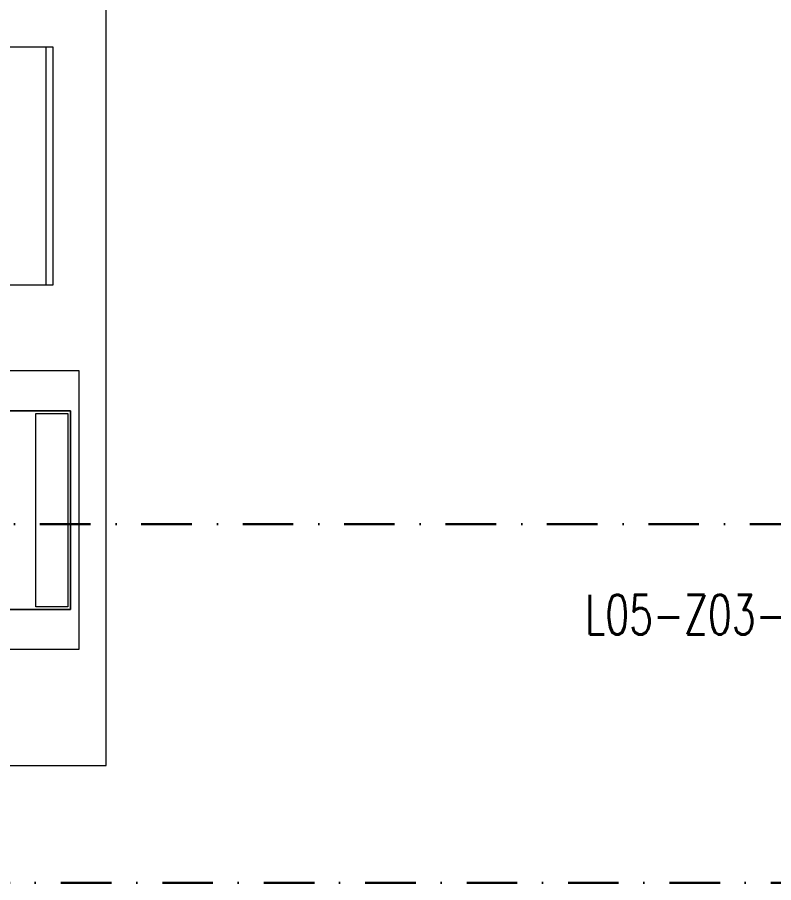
# Model space of a CAD drawing. Extents: x -1133 to 23780, y -1311 to 8245.
# Drawn here: x 21620.1 to 21810.2, y 2486.2 to 2703.9 of the extents above; entities that cross this region are included whole.
import ezdxf

# ---------------------------------------------------------------- set-up
doc = ezdxf.new("R2010")
doc.units = 0
doc.header["$MEASUREMENT"] = 0
doc.linetypes.add('DASHDOT', pattern=[25.4, 12.7, -6.35, 0, -6.35])
doc.layers.get('0').update_dxf_attribs({"color": 9, "lineweight": 9})
for name, color, linetype, lineweight in [('05', 9, 'Continuous', 9), ('E-DEDEKTÖR NUMARALARI', 20, 'Continuous', 30), ('E-KABLO', 7, 'Continuous', 30)]:
    doc.layers.add(name, color=color, linetype=linetype, lineweight=lineweight)
doc.styles.add('E-YAZI', font='txttw.shx')

# ---------------------------------------------------------------- blocks, each defined once
blk = doc.blocks.new('p-audi-lounge_sehpa1')
for points in [[(0, 60), (60, 60), (60, 0), (0, 0)], [(1.76, 60), (58.24, 60), (58.24, 0), (1.76, 0)]]:
    blk.add_lwpolyline(points, close=True)
blk = doc.blocks.new('p-audi_koltuk1')
for points in [[(60, -70.8), (70, -70.8), (70, 0), (0, 0), (0, -70.8), (10, -70.8), (10, -2.2), (60, -2.2), (60, -70.8)], [(10, -73), (60, -73), (60, -2.2), (10, -2.2), (10, -73)], [(59.3, -10.9), (10.7, -10.9), (10.7, -2.9), (59.3, -2.9), (59.3, -10.9)]]:
    blk.add_lwpolyline(points, close=True)
blk = doc.blocks.new('p-waiting')
at = {"layer": '05'}
blk.add_lwpolyline([(-140, 0), (140, 0), (140, 280), (-140, 280)], close=True, dxfattribs=at)
blk.add_blockref('p-audi-lounge_sehpa1', (66.57, 120.72), dxfattribs=at)
at = {"layer": '05', "rotation": 270}
blk.add_blockref('p-audi_koltuk1', (133.21, 99.18), dxfattribs=at)

msp = doc.modelspace()

# ---------------------------------------------------------------- linework, layer by layer
at = {"layer": 'E-KABLO', "color": 6, "linetype": 'DASHDOT'}
msp.add_line((21842.43, 2576.4), (21372.15, 2576.4), dxfattribs=at)
at = {"layer": 'E-KABLO', "color": 4, "linetype": 'DASHDOT'}
msp.add_line((19693.04, 2486.25), (21995.63, 2486.25), dxfattribs=at)

# ---------------------------------------------------------------- block references
at = {"layer": '05'}
msp.add_blockref('p-waiting', (21502.44, 2515.75), dxfattribs=at)

# ---------------------------------------------------------------- texts
at = {"layer": 'E-DEDEKTÖR NUMARALARI', "style": 'E-YAZI', "width": 0.7}
msp.add_text('L05-Z03-D52', height=10, dxfattribs=at).set_placement((21762.79, 2548.65))

doc.saveas('drawing.dxf')
